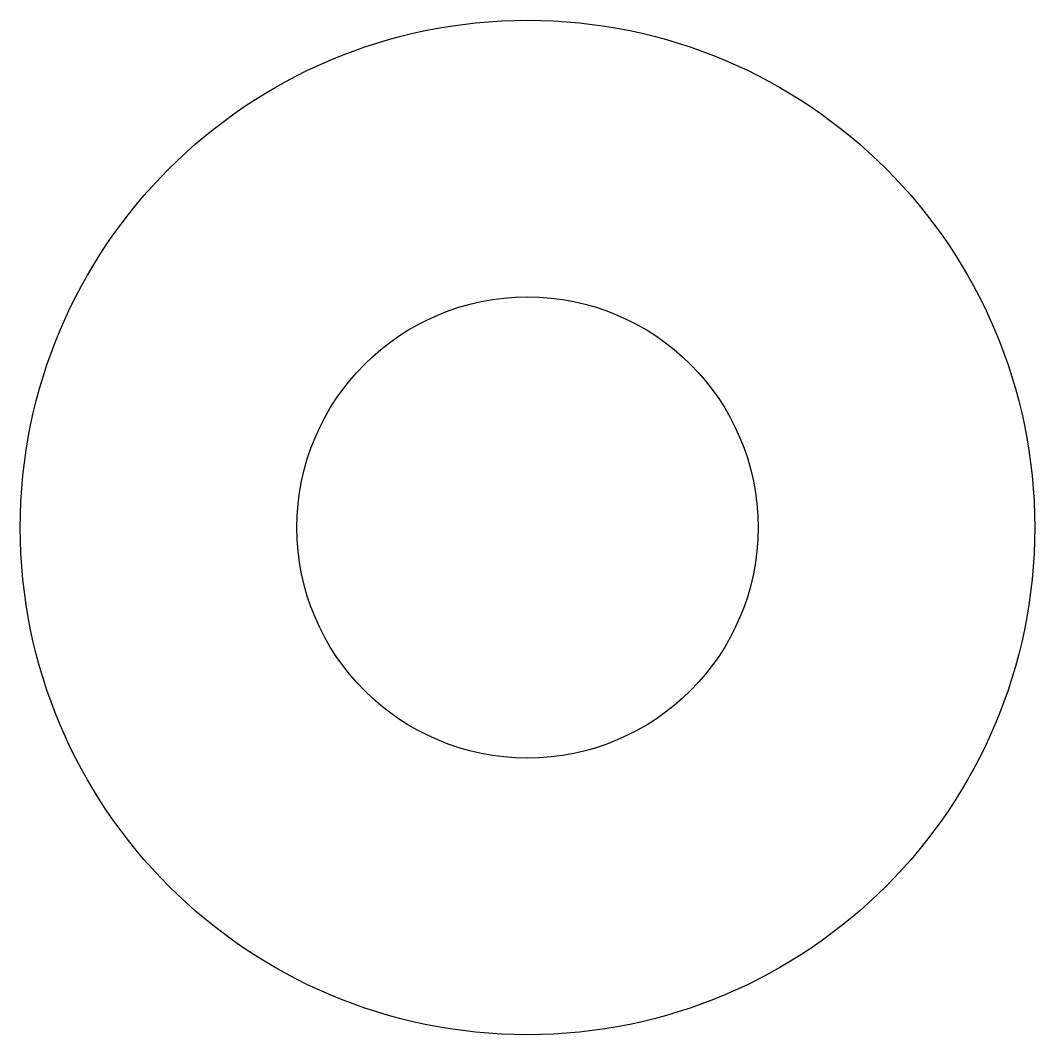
# Model space of a CAD drawing. Header units: inches. Extents: x -0.433 to 0.433, y -0.433 to 0.433.
import ezdxf

# ---------------------------------------------------------------- set-up
doc = ezdxf.new("R2010")
doc.units = ezdxf.units.IN
doc.layers.get('0').update_dxf_attribs({"linetype": 'CONTINUOUS'})

msp = doc.modelspace()

# ---------------------------------------------------------------- linework, layer by layer
for radius in [0.43307, 0.19685]:
    msp.add_circle((0, 0), radius)

doc.saveas('drawing.dxf')
